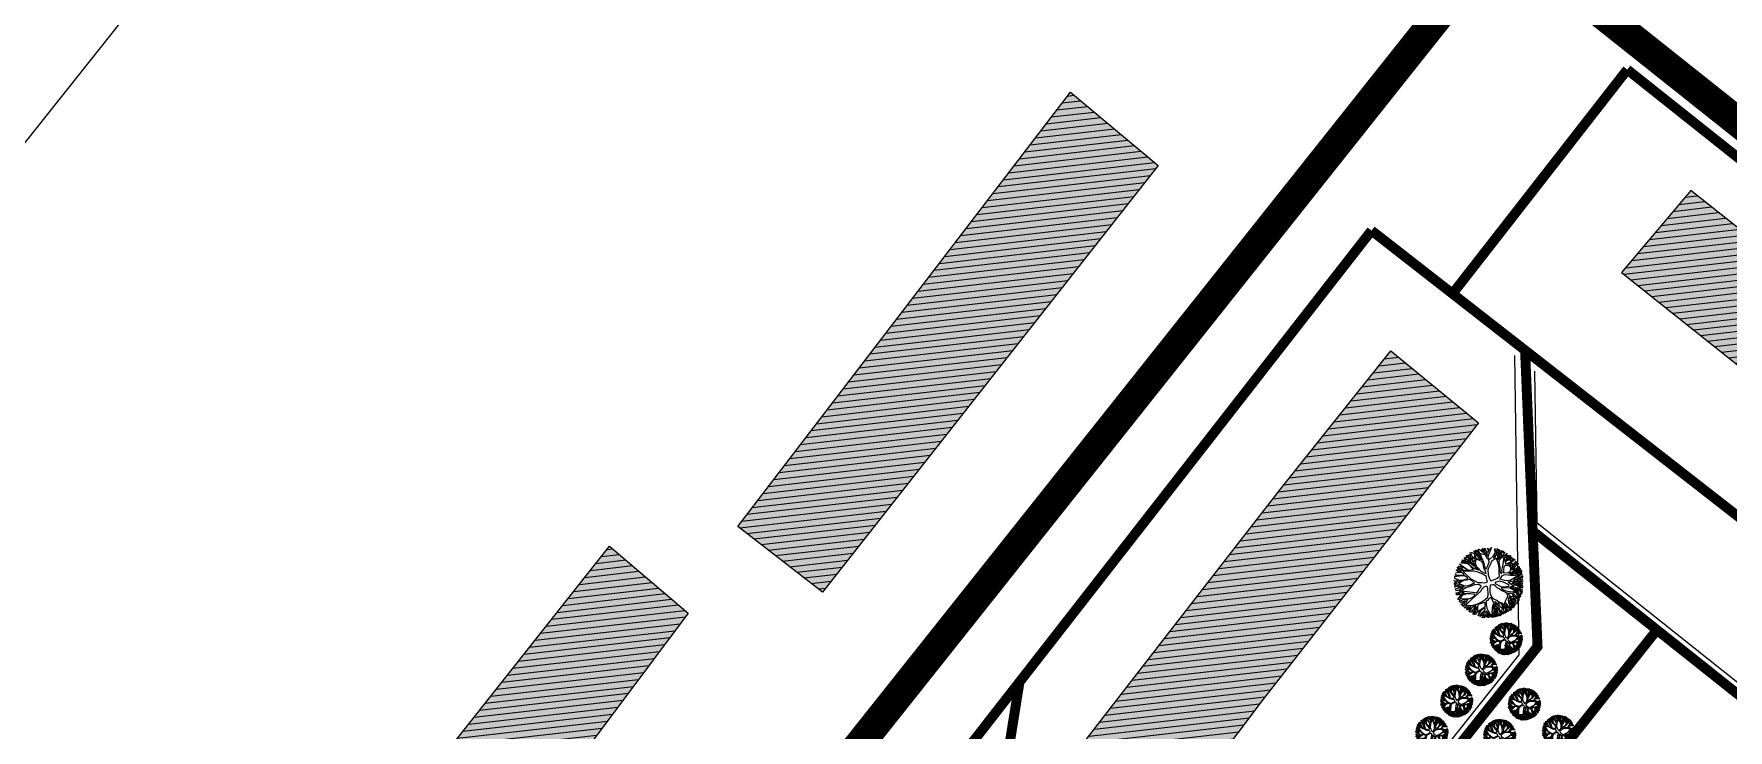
# Model space of a CAD drawing. Header units: metres. Extents: x -664657 to -643449, y -1076720 to -1062383.
# Drawn here: x -661078.5 to -660908.2, y -1066865 to -1066795 of the extents above; entities that cross this region are included whole.
import ezdxf

# ---------------------------------------------------------------- set-up
doc = ezdxf.new("R2010")
doc.units = ezdxf.units.M
doc.header["$LTSCALE"] = 0.1
doc.linetypes.add('DASHED', pattern=[19.05, 12.7, -6.35])
doc.linetypes.add('EVENDASH', pattern=[6.35, 3.175, -3.175])
doc.layers.get('0').update_dxf_attribs({"color": 8, "lineweight": 9})
for name, color, linetype in [('AA_THER_DOPRAVA', 142, 'Continuous'), ('AA_THER_katastr', 7, 'Continuous'), ('AA_THER_KOMUNIKACE', 201, 'Continuous'), ('AA_THER_srafy', 52, 'Continuous'), ('AA_THER_SRAFY KATASTR', 14, 'Continuous')]:
    doc.layers.add(name, color=color, linetype=linetype)
doc.layers.add('AA_THER_STAFAZ', color=252, linetype='Continuous', lineweight=0)
doc.layers.add('FLOATING-WINDOWS', color=2, linetype='Continuous', plot=False)

# ---------------------------------------------------------------- blocks, each defined once
blk = doc.blocks.new('A$C0C461CEA')
for p, q in [((-0.291, 0.473), (-0.326, 0.577)), ((-0.326, 0.577), (-0.279, 0.488)), ((-0.256, 0.522), (-0.284, 0.582)), ((-0.284, 0.582), (-0.25, 0.553)), ((-0.25, 0.553), (-0.251, 0.627)), ((-0.251, 0.627), (-0.205, 0.61)), ((-0.215, 0.587), (-0.164, 0.562)), ((-0.208, 0.57), (-0.215, 0.587)), ((-0.212, 0.536), (-0.208, 0.57)), ((-0.205, 0.61), (-0.205, 0.641)), ((-0.205, 0.641), (-0.143, 0.596)), ((-0.164, 0.562), (-0.163, 0.47)), ((-0.143, 0.596), (-0.108, 0.579)), ((-0.134, 0.562), (-0.138, 0.487)), ((-0.108, 0.579), (-0.136, 0.688)), ((-0.136, 0.688), (-0.031, 0.479)), ((-0.111, 0.544), (-0.134, 0.562)), ((-0.062, 0.681), (-0.084, 0.71)), ((-0.084, 0.71), (-0.025, 0.681)), ((0.086, 0.573), (-0.062, 0.681)), ((-0.025, 0.681), (-0.029, 0.73)), ((-0.029, 0.73), (-0.001, 0.656)), ((0.063, 0.606), (-0.009, 0.765)), ((-0.009, 0.765), (0.101, 0.706)), ((-0.001, 0.656), (0.063, 0.606)), ((0.049, 0.709), (0.1, 0.674)), ((0.071, 0.64), (0.049, 0.709)), ((0.115, 0.58), (0.071, 0.64)), ((0.141, 0.467), (0.086, 0.573)), ((0.101, 0.706), (0.094, 0.804)), ((0.094, 0.804), (0.195, 0.61)), ((0.1, 0.674), (0.148, 0.626)), ((0.154, 0.458), (0.115, 0.58)), ((0.214, 0.725), (0.134, 0.788)), ((0.134, 0.788), (0.212, 0.751)), ((0.148, 0.626), (0.198, 0.54)), ((0.191, 0.795), (0.205, 0.826)), ((0.231, 0.749), (0.191, 0.795)), ((0.195, 0.61), (0.214, 0.725)), ((0.205, 0.826), (0.247, 0.779)), ((0.212, 0.751), (0.231, 0.749)), ((0.212, 0.581), (0.226, 0.644)), ((0.236, 0.499), (0.212, 0.581)), ((0.226, 0.644), (0.236, 0.684)), ((0.236, 0.684), (0.278, 0.625)), ((0.247, 0.779), (0.283, 0.818)), ((0.256, 0.734), (0.28, 0.713)), ((0.257, 0.695), (0.256, 0.734)), ((0.272, 0.676), (0.257, 0.695)), ((0.278, 0.625), (0.267, 0.543)), ((0.291, 0.657), (0.272, 0.676)), ((0.283, 0.818), (0.273, 0.766)), ((0.273, 0.766), (0.303, 0.735)), ((0.28, 0.713), (0.29, 0.678)), ((0.29, 0.678), (0.291, 0.657)), ((0.298, 0.594), (0.316, 0.668)), ((0.299, 0.519), (0.298, 0.594)), ((0.359, 0.578), (0.299, 0.519)), ((0.303, 0.735), (0.335, 0.855)), ((0.316, 0.668), (0.354, 0.641)), ((0.392, 0.572), (0.318, 0.477)), ((0.335, 0.855), (0.332, 0.706)), ((0.332, 0.706), (0.398, 0.641)), ((0.354, 0.641), (0.373, 0.618)), ((0.373, 0.618), (0.359, 0.578)), ((0.448, 0.732), (0.381, 0.832)), ((0.381, 0.832), (0.473, 0.745)), ((0.469, 0.501), (0.392, 0.572)), ((0.398, 0.641), (0.448, 0.732)), ((0.419, 0.639), (0.417, 0.618)), ((0.417, 0.618), (0.449, 0.568)), ((0.438, 0.663), (0.419, 0.639)), ((0.471, 0.697), (0.438, 0.663)), ((0.449, 0.568), (0.492, 0.518)), ((0.483, 0.777), (0.463, 0.845)), ((0.463, 0.845), (0.503, 0.812)), ((0.482, 0.682), (0.471, 0.697)), ((0.473, 0.745), (0.483, 0.777)), ((0.492, 0.669), (0.482, 0.682)), ((0.49, 0.711), (0.491, 0.762)), ((0.505, 0.682), (0.49, 0.711)), ((0.491, 0.762), (0.519, 0.739)), ((0.503, 0.634), (0.492, 0.669)), ((0.503, 0.812), (0.541, 0.849)), ((0.512, 0.575), (0.503, 0.634)), ((0.518, 0.634), (0.505, 0.682)), ((0.511, 0.491), (0.512, 0.575)), ((0.519, 0.739), (0.518, 0.634)), ((0.541, 0.849), (0.523, 0.775)), ((0.523, 0.775), (0.552, 0.829)), ((0.53, 0.531), (0.539, 0.622)), ((0.539, 0.622), (0.547, 0.66)), ((0.544, 0.723), (0.568, 0.689)), ((0.547, 0.66), (0.544, 0.723)), ((0.552, 0.829), (0.55, 0.733)), ((0.55, 0.733), (0.572, 0.716)), ((0.562, 0.609), (0.551, 0.471)), ((0.568, 0.689), (0.562, 0.609)), ((0.572, 0.716), (0.592, 0.82)), ((0.581, 0.563), (0.574, 0.456)), ((0.6, 0.66), (0.581, 0.563)), ((0.592, 0.82), (0.599, 0.69)), ((0.599, 0.69), (0.656, 0.641)), ((0.629, 0.644), (0.6, 0.66)), ((0.732, 0.619), (0.623, 0.824)), ((0.623, 0.824), (0.721, 0.691)), ((0.699, 0.587), (0.629, 0.644)), ((0.656, 0.641), (0.716, 0.594)), ((0.735, 0.569), (0.699, 0.587)), ((0.716, 0.594), (0.732, 0.619)), ((0.721, 0.691), (0.725, 0.772)), ((0.725, 0.772), (0.739, 0.638)), ((0.736, 0.502), (0.735, 0.569)), ((0.739, 0.638), (0.773, 0.691)), ((0.756, 0.617), (0.75, 0.55)), ((0.75, 0.55), (0.759, 0.494)), ((0.785, 0.647), (0.756, 0.617)), ((0.759, 0.494), (0.811, 0.549)), ((0.773, 0.691), (0.762, 0.79)), ((0.762, 0.79), (0.78, 0.708)), ((0.78, 0.708), (0.782, 0.71)), ((0.782, 0.71), (0.826, 0.755)), ((0.811, 0.549), (0.785, 0.647)), ((0.826, 0.755), (0.807, 0.687)), ((0.807, 0.687), (0.84, 0.599)), ((0.84, 0.599), (0.888, 0.613)), ((1.024, 0.679), (0.847, 0.53)), ((0.888, 0.613), (0.897, 0.711)), ((0.897, 0.711), (0.915, 0.627)), ((0.915, 0.627), (1.024, 0.679)), ((1.039, 0.454), (1.103, 0.589)), ((1.103, 0.589), (1.074, 0.465)), ((1.137, 0.506), (1.166, 0.562)), ((1.166, 0.562), (1.164, 0.508)), ((-0.493, -0.002), (-0.644, 0.041)), ((-0.644, 0.041), (-0.485, 0.03)), ((-0.635, 0.101), (-0.551, 0.117)), ((-0.519, 0.086), (-0.635, 0.101)), ((-0.612, 0.165), (-0.577, 0.172)), ((-0.557, 0.142), (-0.612, 0.165)), ((-0.577, 0.172), (-0.583, 0.229)), ((-0.583, 0.229), (-0.536, 0.174)), ((-0.551, 0.117), (-0.557, 0.142)), ((-0.526, 0.187), (-0.556, 0.247)), ((-0.556, 0.247), (-0.505, 0.187)), ((-0.495, 0.221), (-0.55, 0.309)), ((-0.55, 0.309), (-0.495, 0.256)), ((-0.536, 0.174), (-0.526, 0.187)), ((-0.509, 0.126), (-0.526, 0.126)), ((-0.526, 0.126), (-0.492, 0.08)), ((-0.485, 0.03), (-0.519, 0.086)), ((-0.416, 0.057), (-0.509, 0.126)), ((-0.505, 0.187), (-0.335, 0.163)), ((-0.436, 0.238), (-0.503, 0.376)), ((-0.503, 0.376), (-0.397, 0.235)), ((-0.495, 0.256), (-0.436, 0.238)), ((-0.415, 0.205), (-0.495, 0.221)), ((-0.492, 0.08), (-0.453, 0.038)), ((-0.394, 0.371), (-0.482, 0.412)), ((-0.482, 0.412), (-0.394, 0.388)), ((-0.444, 0.15), (-0.46, 0.141)), ((-0.46, 0.141), (-0.318, -0.013)), ((-0.453, 0.038), (-0.411, 0.003)), ((-0.353, 0.149), (-0.444, 0.15)), ((-0.394, 0.388), (-0.424, 0.459)), ((-0.424, 0.459), (-0.372, 0.399)), ((-0.354, -0.026), (-0.416, 0.057)), ((-0.335, 0.163), (-0.415, 0.205)), ((-0.411, 0.003), (-0.354, -0.026)), ((-0.397, 0.235), (-0.263, 0.181)), ((-0.256, 0.32), (-0.394, 0.371)), ((-0.386, 0.487), (-0.377, 0.497)), ((-0.28, 0.452), (-0.386, 0.487)), ((-0.377, 0.497), (-0.291, 0.473)), ((-0.372, 0.399), (-0.265, 0.347)), ((-0.273, 0.155), (-0.353, 0.149)), ((-0.209, 0.421), (-0.28, 0.452)), ((-0.279, 0.488), (-0.209, 0.448)), ((-0.191, 0.121), (-0.273, 0.155)), ((-0.265, 0.347), (-0.176, 0.312)), ((-0.263, 0.181), (-0.194, 0.167)), ((-0.207, 0.472), (-0.256, 0.522)), ((-0.174, 0.275), (-0.256, 0.32)), ((-0.186, 0.48), (-0.212, 0.536)), ((-0.209, 0.448), (-0.207, 0.472)), ((-0.194, 0.381), (-0.209, 0.421)), ((-0.162, 0.346), (-0.194, 0.381)), ((-0.194, 0.167), (-0.145, 0.146)), ((-0.099, 0.096), (-0.191, 0.121)), ((-0.163, 0.47), (-0.186, 0.48)), ((-0.176, 0.312), (-0.162, 0.346)), ((-0.142, 0.224), (-0.174, 0.275)), ((-0.157, 0.436), (-0.114, 0.321)), ((-0.081, 0.391), (-0.157, 0.436)), ((-0.145, 0.146), (-0.114, 0.159)), ((-0.114, 0.159), (-0.142, 0.224)), ((-0.138, 0.487), (-0.095, 0.443)), ((-0.114, 0.321), (-0.04, 0.095)), ((-0.084, 0.536), (-0.111, 0.544)), ((-0.05, 0.048), (-0.099, 0.096)), ((-0.095, 0.443), (-0.013, 0.385)), ((-0.05, 0.471), (-0.084, 0.536)), ((0.012, 0.333), (-0.081, 0.391)), ((-0.013, 0.385), (-0.05, 0.471)), ((0, -0.086), (-0.05, 0.048)), ((-0.04, 0.095), (0.101, -0.11)), ((-0.031, 0.479), (0.019, 0.379)), ((0.154, 0.269), (0.012, 0.333)), ((0.019, 0.379), (0.096, 0.349)), ((0.096, 0.349), (0.175, 0.322)), ((0.175, 0.322), (0.141, 0.467)), ((0.193, 0.345), (0.154, 0.458)), ((0.266, 0.178), (0.154, 0.269)), ((0.24, 0.295), (0.193, 0.345)), ((0.198, 0.54), (0.234, 0.438)), ((0.234, 0.438), (0.258, 0.367)), ((0.281, 0.388), (0.236, 0.499)), ((0.308, 0.222), (0.24, 0.295)), ((0.258, 0.367), (0.296, 0.309)), ((0.364, 0.065), (0.266, 0.178)), ((0.267, 0.543), (0.281, 0.388)), ((0.296, 0.309), (0.308, 0.222)), ((0.314, 0.414), (0.309, 0.363)), ((0.309, 0.363), (0.334, 0.286)), ((0.318, 0.477), (0.314, 0.414)), ((0.334, 0.286), (0.348, 0.221)), ((0.348, 0.221), (0.354, 0.16)), ((0.354, 0.16), (0.409, 0.103)), ((0.435, -0.079), (0.364, 0.065)), ((0.409, 0.103), (0.439, 0.053)), ((0.439, 0.053), (0.476, 0.01)), ((0.532, 0.422), (0.469, 0.501)), ((0.476, 0.01), (0.498, 0.096)), ((0.485, 0.148), (0.513, 0.258)), ((0.498, 0.096), (0.485, 0.148)), ((0.492, 0.518), (0.511, 0.491)), ((0.513, 0.258), (0.54, 0.324)), ((0.588, 0.099), (0.514, -0.053)), ((0.551, 0.471), (0.53, 0.531)), ((0.54, 0.324), (0.532, 0.422)), ((0.534, 0.218), (0.533, 0.155)), ((0.533, 0.155), (0.567, 0.153)), ((0.551, 0.283), (0.534, 0.218)), ((0.571, 0.374), (0.551, 0.283)), ((0.567, 0.153), (0.619, 0.192)), ((0.574, 0.456), (0.571, 0.374)), ((0.726, 0.197), (0.588, 0.099)), ((0.619, 0.192), (0.694, 0.255)), ((0.694, 0.255), (0.731, 0.289)), ((0.834, 0.289), (0.726, 0.197)), ((0.731, 0.289), (0.76, 0.363)), ((0.738, 0.409), (0.736, 0.502)), ((0.76, 0.363), (0.738, 0.409)), ((0.772, 0.454), (0.768, 0.41)), ((0.768, 0.41), (0.8, 0.37)), ((0.847, 0.53), (0.772, 0.454)), ((0.8, 0.37), (0.955, 0.401)), ((0.992, 0.29), (0.834, 0.289)), ((0.943, 0.354), (0.922, 0.336)), ((0.922, 0.336), (0.992, 0.342)), ((0.934, -0.024), (0.985, 0.138)), ((0.983, 0.384), (0.943, 0.354)), ((0.955, 0.401), (1.039, 0.454)), ((0.99, 0.078), (0.966, -0.017)), ((1.022, 0.404), (0.983, 0.384)), ((0.985, 0.138), (0.99, 0.219)), ((0.99, 0.219), (0.992, 0.29)), ((1.029, 0.181), (0.99, 0.078)), ((0.992, 0.342), (1.008, 0.359)), ((1.008, 0.359), (1.022, 0.404)), ((1.019, 0.28), (1.014, 0.25)), ((1.014, 0.25), (1.022, 0.223)), ((1.04, 0.305), (1.019, 0.28)), ((1.022, 0.223), (1.057, 0.251)), ((1.054, 0.196), (1.029, 0.181)), ((1.065, 0.28), (1.04, 0.305)), ((1.06, 0.421), (1.046, 0.396)), ((1.046, 0.396), (1.046, 0.37)), ((1.046, 0.37), (1.102, 0.394)), ((1.161, 0.247), (1.054, 0.196)), ((1.057, 0.251), (1.11, 0.266)), ((1.085, 0.438), (1.06, 0.421)), ((1.064, -0.035), (1.15, 0.081)), ((1.084, 0.364), (1.065, 0.329)), ((1.065, 0.329), (1.216, 0.353)), ((1.11, 0.266), (1.065, 0.28)), ((1.074, 0.465), (1.137, 0.506)), ((1.151, 0.377), (1.084, 0.364)), ((1.117, 0.447), (1.085, 0.438)), ((1.115, 0.327), (1.094, 0.318)), ((1.094, 0.318), (1.123, 0.272)), ((1.102, 0.394), (1.117, 0.447)), ((1.157, 0.334), (1.115, 0.327)), ((1.123, 0.272), (1.221, 0.303)), ((1.154, 0.472), (1.142, 0.409)), ((1.142, 0.409), (1.193, 0.416)), ((1.15, 0.081), (1.193, 0.151)), ((1.216, 0.393), (1.151, 0.377)), ((1.213, 0.508), (1.154, 0.472)), ((1.223, 0.332), (1.157, 0.334)), ((1.207, 0.21), (1.161, 0.247)), ((1.164, 0.508), (1.213, 0.508)), ((1.221, 0.277), (1.173, 0.268)), ((1.173, 0.268), (1.209, 0.239)), ((1.184, 0.044), (1.176, -0.007)), ((1.242, 0.072), (1.184, 0.044)), ((1.201, 0.118), (1.192, 0.06)), ((1.192, 0.06), (1.242, 0.105)), ((1.193, 0.416), (1.206, 0.47)), ((1.193, 0.151), (1.207, 0.21)), ((1.249, 0.194), (1.201, 0.132)), ((1.201, 0.132), (1.201, 0.118)), ((1.206, 0.47), (1.232, 0.441)), ((1.209, 0.239), (1.221, 0.277)), ((1.216, 0.353), (1.216, 0.393)), ((1.221, 0.303), (1.223, 0.332)), ((1.232, 0.441), (1.276, 0.429)), ((1.265, 0.299), (1.236, 0.242)), ((1.236, 0.242), (1.263, 0.236)), ((1.276, 0.429), (1.239, 0.399)), ((1.239, 0.399), (1.239, 0.378)), ((1.239, 0.378), (1.266, 0.383)), ((1.242, 0.105), (1.277, 0.128)), ((1.297, 0.051), (1.242, 0.072)), ((1.268, 0.179), (1.249, 0.194)), ((1.263, 0.236), (1.379, 0.275)), ((1.336, 0.335), (1.265, 0.299)), ((1.266, 0.383), (1.281, 0.398)), ((1.314, 0.169), (1.268, 0.179)), ((1.308, 0.383), (1.275, 0.358)), ((1.275, 0.358), (1.336, 0.335)), ((1.294, 0.108), (1.276, 0.086)), ((1.276, 0.086), (1.305, 0.077)), ((1.277, 0.128), (1.319, 0.158)), ((1.281, 0.398), (1.308, 0.383)), ((1.411, 0.18), (1.289, 0.213)), ((1.289, 0.213), (1.317, 0.184)), ((1.327, 0.131), (1.294, 0.108)), ((1.347, 0.037), (1.297, 0.051)), ((1.379, 0.275), (1.301, 0.236)), ((1.301, 0.236), (1.411, 0.18)), ((1.305, 0.077), (1.384, 0.138)), ((1.319, 0.158), (1.314, 0.169)), ((1.317, 0.184), (1.443, 0.155)), ((1.367, 0.149), (1.327, 0.131)), ((1.443, 0.155), (1.34, 0.081)), ((1.34, 0.081), (1.406, 0.061)), ((1.386, 0.006), (1.347, 0.037)), ((1.384, 0.138), (1.367, 0.149)), ((1.367, -0.026), (1.386, 0.006)), ((1.421, 0.016), (1.398, -0.011)), ((1.406, 0.061), (1.454, 0.109)), ((1.495, 0.013), (1.421, 0.016)), ((1.454, 0.109), (1.431, 0.05)), ((1.431, 0.05), (1.495, 0.013)), ((-0.722, -0.374), (-0.67, -0.354)), ((-0.605, -0.381), (-0.722, -0.374)), ((-0.721, -0.288), (-0.583, -0.227)), ((-0.67, -0.354), (-0.721, -0.288)), ((-0.671, -0.512), (-0.715, -0.477)), ((-0.715, -0.477), (-0.643, -0.483)), ((-0.705, -0.422), (-0.705, -0.403)), ((-0.705, -0.403), (-0.475, -0.468)), ((-0.602, -0.457), (-0.705, -0.422)), ((-0.701, -0.157), (-0.672, -0.144)), ((-0.634, -0.167), (-0.701, -0.157)), ((-0.672, -0.144), (-0.697, -0.115)), ((-0.697, -0.115), (-0.649, -0.134)), ((-0.697, -0.539), (-0.671, -0.512)), ((-0.651, -0.541), (-0.697, -0.539)), ((-0.599, -0.118), (-0.687, -0.081)), ((-0.687, -0.081), (-0.582, -0.108)), ((-0.508, -0.101), (-0.659, -0.004)), ((-0.659, -0.004), (-0.5, -0.057)), ((-0.49, -0.229), (-0.658, -0.302)), ((-0.658, -0.302), (-0.588, -0.343)), ((-0.643, -0.564), (-0.651, -0.541)), ((-0.649, -0.134), (-0.599, -0.118)), ((-0.643, -0.483), (-0.602, -0.457)), ((-0.583, -0.227), (-0.634, -0.167)), ((-0.561, -0.129), (-0.611, -0.142)), ((-0.611, -0.142), (-0.575, -0.175)), ((-0.562, -0.478), (-0.608, -0.497)), ((-0.608, -0.497), (-0.603, -0.545)), ((-0.429, -0.459), (-0.605, -0.381)), ((-0.603, -0.545), (-0.555, -0.54)), ((-0.588, -0.343), (-0.459, -0.411)), ((-0.582, -0.108), (-0.544, -0.105)), ((-0.575, -0.175), (-0.552, -0.204)), ((-0.439, -0.537), (-0.569, -0.566)), ((-0.528, -0.49), (-0.562, -0.478)), ((-0.519, -0.137), (-0.561, -0.129)), ((-0.555, -0.54), (-0.523, -0.534)), ((-0.552, -0.204), (-0.506, -0.197)), ((-0.544, -0.105), (-0.508, -0.101)), ((-0.5, -0.512), (-0.528, -0.49)), ((-0.523, -0.534), (-0.5, -0.512)), ((-0.491, -0.179), (-0.519, -0.137)), ((-0.506, -0.197), (-0.448, -0.22)), ((-0.5, -0.057), (-0.412, -0.054)), ((-0.412, -0.054), (-0.493, -0.002)), ((-0.33, -0.078), (-0.491, -0.12)), ((-0.491, -0.12), (-0.481, -0.145)), ((-0.444, -0.203), (-0.491, -0.179)), ((-0.465, -0.267), (-0.49, -0.229)), ((-0.481, -0.145), (-0.435, -0.149)), ((-0.475, -0.468), (-0.429, -0.459)), ((-0.431, -0.251), (-0.465, -0.267)), ((-0.459, -0.411), (-0.383, -0.446)), ((-0.448, -0.22), (-0.444, -0.203)), ((-0.274, -0.489), (-0.439, -0.537)), ((-0.435, -0.149), (-0.35, -0.207)), ((-0.402, -0.266), (-0.431, -0.251)), ((-0.281, -0.328), (-0.402, -0.266)), ((-0.383, -0.446), (-0.284, -0.456)), ((-0.35, -0.207), (-0.2, -0.314)), ((-0.208, -0.104), (-0.33, -0.078)), ((-0.318, -0.013), (-0.221, -0.06)), ((-0.284, -0.456), (-0.182, -0.436)), ((-0.167, -0.411), (-0.281, -0.328)), ((-0.099, -0.448), (-0.274, -0.489)), ((-0.221, -0.06), (-0.118, -0.072)), ((-0.023, -0.134), (-0.208, -0.104)), ((-0.2, -0.314), (-0.141, -0.358)), ((-0.182, -0.436), (-0.167, -0.411)), ((-0.141, -0.358), (-0.098, -0.387)), ((-0.118, -0.072), (-0.051, -0.067)), ((0.06, -0.41), (-0.099, -0.448)), ((-0.098, -0.387), (-0.025, -0.371)), ((-0.051, -0.067), (0, -0.086)), ((-0.025, -0.371), (0.046, -0.318)), ((0.101, -0.19), (-0.023, -0.134)), ((0.046, -0.318), (0.128, -0.29)), ((0.101, -0.37), (0.06, -0.41)), ((0.101, -0.11), (0.215, -0.18)), ((0.147, -0.271), (0.101, -0.19)), ((0.202, -0.337), (0.101, -0.37)), ((0.128, -0.29), (0.147, -0.271)), ((0.284, -0.347), (0.202, -0.337)), ((0.215, -0.18), (0.302, -0.23)), ((0.252, -0.551), (0.271, -0.484)), ((0.271, -0.484), (0.295, -0.448)), ((0.301, -0.364), (0.284, -0.347)), ((0.295, -0.448), (0.313, -0.389)), ((0.313, -0.389), (0.301, -0.364)), ((0.302, -0.23), (0.386, -0.241)), ((0.348, -0.481), (0.309, -0.559)), ((0.414, -0.386), (0.348, -0.481)), ((0.386, -0.241), (0.412, -0.157)), ((0.412, -0.132), (0.435, -0.079)), ((0.412, -0.157), (0.412, -0.132)), ((0.482, -0.404), (0.414, -0.386)), ((0.518, -0.429), (0.482, -0.404)), ((0.514, -0.053), (0.492, -0.182)), ((0.492, -0.182), (0.493, -0.246)), ((0.493, -0.246), (0.533, -0.274)), ((0.544, -0.477), (0.518, -0.429)), ((0.533, -0.274), (0.71, -0.29)), ((0.574, -0.561), (0.544, -0.477)), ((0.601, -0.382), (0.587, -0.408)), ((0.587, -0.408), (0.628, -0.487)), ((0.66, -0.39), (0.601, -0.382)), ((0.628, -0.487), (0.7, -0.576)), ((0.74, -0.406), (0.66, -0.39)), ((0.71, -0.29), (0.814, -0.262)), ((0.768, -0.431), (0.74, -0.406)), ((0.831, -0.489), (0.768, -0.431)), ((0.773, -0.347), (0.846, -0.329)), ((0.833, -0.407), (0.773, -0.347)), ((0.814, -0.262), (0.864, -0.159)), ((0.885, -0.552), (0.831, -0.489)), ((0.896, -0.469), (0.833, -0.407)), ((0.846, -0.329), (0.914, -0.295)), ((0.864, -0.159), (0.934, -0.024)), ((0.987, -0.527), (0.896, -0.469)), ((0.908, -0.119), (0.897, -0.15)), ((0.897, -0.15), (0.901, -0.228)), ((0.901, -0.228), (0.946, -0.198)), ((0.966, -0.017), (0.908, -0.119)), ((0.914, -0.295), (0.987, -0.292)), ((0.946, -0.198), (0.973, -0.127)), ((0.973, -0.127), (1.064, -0.035)), ((1.009, -0.187), (0.98, -0.225)), ((0.98, -0.225), (1.12, -0.297)), ((0.987, -0.292), (1.076, -0.35)), ((1.063, -0.541), (0.987, -0.527)), ((1.026, -0.151), (1.009, -0.187)), ((1.084, -0.067), (1.026, -0.151)), ((1.084, -0.55), (1.063, -0.541)), ((1.076, -0.35), (1.146, -0.402)), ((1.138, -0.047), (1.084, -0.067)), ((1.24, -0.542), (1.084, -0.55)), ((1.12, -0.297), (1.208, -0.294)), ((1.322, -0.346), (1.122, -0.328)), ((1.122, -0.328), (1.314, -0.377)), ((1.225, -0.095), (1.138, -0.047)), ((1.146, -0.366), (1.331, -0.398)), ((1.205, -0.406), (1.146, -0.366)), ((1.146, -0.402), (1.247, -0.462)), ((1.176, -0.007), (1.277, -0.02)), ((1.293, -0.438), (1.205, -0.406)), ((1.208, -0.294), (1.276, -0.187)), ((1.271, -0.153), (1.225, -0.095)), ((1.231, -0.04), (1.321, -0.091)), ((1.289, -0.041), (1.231, -0.04)), ((1.328, -0.531), (1.24, -0.542)), ((1.247, -0.462), (1.328, -0.531)), ((1.287, -0.212), (1.256, -0.26)), ((1.256, -0.26), (1.262, -0.288)), ((1.262, -0.288), (1.356, -0.236)), ((1.276, -0.187), (1.271, -0.153)), ((1.32, -0.545), (1.271, -0.556)), ((1.277, -0.02), (1.367, -0.026)), ((1.324, -0.116), (1.277, -0.096)), ((1.277, -0.096), (1.303, -0.157)), ((1.318, -0.192), (1.287, -0.212)), ((1.346, -0.047), (1.289, -0.041)), ((1.35, -0.423), (1.293, -0.438)), ((1.394, -0.229), (1.298, -0.308)), ((1.298, -0.308), (1.389, -0.301)), ((1.303, -0.157), (1.324, -0.116)), ((1.308, -0.455), (1.382, -0.454)), ((1.323, -0.478), (1.308, -0.455)), ((1.314, -0.377), (1.526, -0.421)), ((1.356, -0.236), (1.318, -0.192)), ((1.362, -0.62), (1.32, -0.545)), ((1.321, -0.091), (1.346, -0.047)), ((1.436, -0.382), (1.322, -0.346)), ((1.367, -0.498), (1.323, -0.478)), ((1.331, -0.398), (1.35, -0.423)), ((1.347, -0.14), (1.333, -0.161)), ((1.333, -0.161), (1.36, -0.194)), ((1.439, -0.334), (1.334, -0.329)), ((1.334, -0.329), (1.521, -0.375)), ((1.374, -0.053), (1.346, -0.093)), ((1.346, -0.093), (1.374, -0.091)), ((1.368, -0.148), (1.347, -0.14)), ((1.374, -0.091), (1.353, -0.129)), ((1.353, -0.129), (1.41, -0.147)), ((1.36, -0.194), (1.389, -0.194)), ((1.492, -0.575), (1.361, -0.539)), ((1.361, -0.539), (1.376, -0.585)), ((1.403, -0.475), (1.367, -0.498)), ((1.4, -0.166), (1.368, -0.148)), ((1.514, -0.029), (1.374, -0.053)), ((1.526, -0.421), (1.375, -0.412)), ((1.375, -0.412), (1.53, -0.449)), ((1.382, -0.454), (1.403, -0.475)), ((1.389, -0.194), (1.421, -0.179)), ((1.389, -0.301), (1.527, -0.295)), ((1.476, -0.191), (1.394, -0.229)), ((1.434, -0.521), (1.395, -0.521)), ((1.395, -0.521), (1.492, -0.575)), ((1.398, -0.011), (1.514, -0.029)), ((1.421, -0.179), (1.4, -0.166)), ((1.41, -0.147), (1.519, -0.094)), ((1.53, -0.449), (1.415, -0.452)), ((1.415, -0.452), (1.445, -0.477)), ((1.519, -0.094), (1.431, -0.145)), ((1.431, -0.145), (1.486, -0.17)), ((1.485, -0.543), (1.434, -0.521)), ((1.521, -0.375), (1.436, -0.382)), ((1.513, -0.369), (1.439, -0.334)), ((1.445, -0.477), (1.505, -0.474)), ((1.541, -0.201), (1.476, -0.191)), ((1.505, -0.474), (1.477, -0.522)), ((1.477, -0.522), (1.485, -0.543)), ((1.486, -0.17), (1.527, -0.148)), ((1.527, -0.295), (1.496, -0.321)), ((1.496, -0.321), (1.528, -0.358)), ((1.527, -0.148), (1.511, -0.184)), ((1.511, -0.184), (1.541, -0.201)), ((1.528, -0.358), (1.513, -0.369)), ((-0.537, -0.67), (-0.676, -0.63)), ((-0.676, -0.63), (-0.569, -0.633)), ((-0.67, -0.585), (-0.643, -0.564)), ((-0.628, -0.583), (-0.67, -0.585)), ((-0.639, -0.698), (-0.537, -0.67)), ((-0.507, -0.691), (-0.639, -0.698)), ((-0.569, -0.633), (-0.628, -0.583)), ((-0.54, -0.767), (-0.622, -0.732)), ((-0.622, -0.732), (-0.532, -0.735)), ((-0.483, -0.76), (-0.59, -0.822)), ((-0.59, -0.822), (-0.54, -0.767)), ((-0.569, -0.566), (-0.571, -0.578)), ((-0.571, -0.578), (-0.503, -0.638)), ((-0.568, -0.862), (-0.416, -0.81)), ((-0.457, -0.859), (-0.568, -0.862)), ((-0.532, -0.735), (-0.456, -0.699)), ((-0.519, -0.958), (-0.457, -0.859)), ((-0.458, -0.964), (-0.519, -0.958)), ((-0.456, -0.699), (-0.507, -0.691)), ((-0.503, -0.638), (-0.373, -0.687)), ((-0.374, -0.724), (-0.483, -0.76)), ((-0.463, -0.909), (-0.469, -0.936)), ((-0.469, -0.936), (-0.415, -0.93)), ((-0.446, -0.892), (-0.463, -0.909)), ((-0.456, -0.999), (-0.458, -0.964)), ((-0.402, -0.959), (-0.456, -0.999)), ((-0.388, -0.824), (-0.446, -0.892)), ((-0.416, -0.81), (-0.302, -0.746)), ((-0.415, -0.93), (-0.381, -0.913)), ((-0.275, -0.955), (-0.402, -0.959)), ((-0.396, -1.075), (-0.275, -0.955)), ((-0.237, -0.968), (-0.396, -1.075)), ((-0.329, -0.8), (-0.388, -0.824)), ((-0.381, -0.913), (-0.335, -0.847)), ((-0.302, -0.746), (-0.374, -0.724)), ((-0.373, -0.687), (-0.256, -0.714)), ((-0.36, -1.114), (-0.235, -1.047)), ((-0.322, -0.887), (-0.355, -0.942)), ((-0.355, -0.942), (-0.206, -0.924)), ((-0.255, -1.094), (-0.351, -1.121)), ((-0.335, -0.847), (-0.287, -0.798)), ((-0.287, -0.798), (-0.329, -0.8)), ((-0.283, -0.813), (-0.322, -0.887)), ((-0.221, -0.753), (-0.283, -0.813)), ((-0.267, -1.159), (-0.255, -1.094)), ((-0.256, -0.714), (-0.076, -0.727)), ((-0.222, -1.071), (-0.242, -1.119)), ((-0.105, -0.95), (-0.237, -0.968)), ((-0.235, -1.047), (-0.102, -1.004)), ((-0.142, -1.045), (-0.222, -1.071)), ((-0.092, -0.771), (-0.221, -0.753)), ((-0.206, -0.924), (-0.095, -0.918)), ((-0.16, -1.106), (-0.125, -1.059)), ((-0.125, -1.059), (-0.142, -1.045)), ((-0.098, -1.074), (-0.109, -1.185)), ((-0.078, -0.962), (-0.105, -0.95)), ((-0.102, -1.004), (-0.078, -0.962)), ((-0.075, -1.069), (-0.098, -1.074)), ((-0.095, -0.918), (-0.04, -0.918)), ((-0.004, -0.791), (-0.092, -0.771)), ((-0.076, -0.727), (0.048, -0.713)), ((-0.066, -1.3), (-0.075, -1.069)), ((-0.04, -0.918), (-0.024, -0.869)), ((-0.027, -0.987), (-0.034, -1.08)), ((-0.034, -1.08), (-0.027, -1.189)), ((0.014, -0.86), (-0.027, -0.987)), ((-0.024, -0.869), (-0.002, -0.812)), ((-0.002, -0.812), (-0.004, -0.791)), ((0.055, -0.78), (0.014, -0.86)), ((0.048, -0.713), (0.165, -0.682)), ((0.103, -0.771), (0.055, -0.78)), ((0.102, -1.129), (0.142, -1.04)), ((0.185, -0.745), (0.103, -0.771)), ((0.184, -1.043), (0.122, -1.171)), ((0.142, -1.04), (0.206, -0.982)), ((0.165, -0.682), (0.215, -0.623)), ((0.246, -0.974), (0.184, -1.043)), ((0.227, -0.745), (0.185, -0.745)), ((0.197, -1.113), (0.23, -1.077)), ((0.206, -0.982), (0.243, -0.953)), ((0.215, -0.623), (0.252, -0.551)), ((0.25, -0.786), (0.227, -0.745)), ((0.23, -1.077), (0.246, -0.974)), ((0.243, -0.953), (0.249, -0.862)), ((0.249, -0.862), (0.25, -0.786)), ((0.264, -1.085), (0.258, -1.15)), ((0.277, -0.999), (0.264, -1.085)), ((0.276, -0.629), (0.273, -0.73)), ((0.273, -0.73), (0.303, -0.824)), ((0.309, -0.559), (0.276, -0.629)), ((0.292, -0.925), (0.277, -0.999)), ((0.309, -0.927), (0.292, -0.925)), ((0.303, -0.824), (0.376, -0.924)), ((0.33, -0.981), (0.309, -0.927)), ((0.321, -1.112), (0.333, -1.053)), ((0.333, -1.053), (0.33, -0.981)), ((0.374, -0.999), (0.362, -1.036)), ((0.362, -1.036), (0.365, -1.114)), ((0.41, -1.033), (0.374, -0.999)), ((0.376, -0.924), (0.427, -1.003)), ((0.444, -1.071), (0.41, -1.033)), ((0.427, -1.003), (0.48, -1.062)), ((0.457, -1.127), (0.444, -1.071)), ((0.48, -1.062), (0.512, -1.16)), ((0.558, -1.109), (0.631, -1.046)), ((0.627, -0.632), (0.574, -0.561)), ((0.648, -0.697), (0.627, -0.632)), ((0.631, -1.046), (0.693, -0.999)), ((0.706, -0.765), (0.648, -0.697)), ((0.68, -0.635), (0.71, -0.698)), ((0.723, -0.641), (0.68, -0.635)), ((0.746, -1.013), (0.692, -1.098)), ((0.693, -0.999), (0.75, -0.958)), ((0.7, -0.576), (0.793, -0.643)), ((0.766, -0.864), (0.706, -0.765)), ((0.71, -0.698), (0.771, -0.775)), ((0.755, -0.654), (0.723, -0.641)), ((0.726, -1.085), (0.746, -1.013)), ((0.726, -1.131), (0.726, -1.085)), ((0.75, -0.958), (0.766, -0.918)), ((0.793, -0.687), (0.755, -0.654)), ((0.766, -0.918), (0.766, -0.864)), ((0.771, -0.775), (0.873, -0.86)), ((0.789, -0.874), (0.884, -0.921)), ((0.804, -0.903), (0.789, -0.874)), ((0.79, -1.059), (0.793, -1.031)), ((0.802, -1.122), (0.79, -1.059)), ((0.793, -0.643), (0.86, -0.669)), ((0.861, -0.713), (0.793, -0.687)), ((0.793, -1.031), (0.796, -0.994)), ((0.796, -0.994), (0.85, -1.098)), ((0.804, -0.956), (0.804, -0.903)), ((0.813, -0.977), (0.804, -0.956)), ((0.841, -1.024), (0.813, -0.977)), ((0.885, -1.058), (0.841, -1.024)), ((0.86, -0.669), (0.919, -0.683)), ((0.923, -0.765), (0.861, -0.713)), ((0.873, -0.86), (0.932, -0.9)), ((0.884, -0.921), (0.914, -0.946)), ((0.927, -0.618), (0.885, -0.552)), ((0.914, -0.998), (0.885, -1.058)), ((0.903, -1.11), (0.906, -1.064)), ((0.906, -1.064), (0.934, -1.03)), ((0.914, -0.946), (0.914, -0.998)), ((0.919, -0.683), (0.953, -0.683)), ((0.975, -0.826), (0.923, -0.765)), ((0.953, -0.683), (0.927, -0.618)), ((0.932, -0.9), (0.98, -0.916)), ((0.934, -1.03), (0.94, -1.076)), ((0.939, -0.942), (0.95, -1.023)), ((0.95, -0.942), (0.939, -0.942)), ((0.94, -1.076), (0.939, -1.127)), ((0.943, -0.738), (0.987, -0.729)), ((0.979, -0.769), (0.943, -0.738)), ((1.04, -0.98), (0.95, -0.942)), ((0.95, -1.023), (1.001, -1.095)), ((0.973, -0.572), (1.072, -0.589)), ((0.997, -0.622), (0.973, -0.572)), ((1.031, -0.928), (0.975, -0.826)), ((1.005, -0.804), (0.979, -0.769)), ((0.98, -0.916), (1.029, -0.945)), ((0.987, -0.729), (1.026, -0.796)), ((1.018, -0.681), (0.997, -0.622)), ((1.045, -0.869), (1.005, -0.804)), ((1.087, -0.68), (1.018, -0.681)), ((1.026, -0.796), (1.051, -0.84)), ((1.029, -0.945), (1.031, -0.928)), ((1.032, -1.052), (1.04, -0.98)), ((1.059, -1.178), (1.032, -1.052)), ((1.033, -0.716), (1.053, -0.774)), ((1.078, -0.743), (1.033, -0.716)), ((1.075, -0.925), (1.045, -0.869)), ((1.05, -0.921), (1.086, -0.98)), ((1.051, -0.97), (1.05, -0.921)), ((1.051, -0.84), (1.075, -0.882)), ((1.086, -0.98), (1.051, -0.97)), ((1.053, -0.774), (1.127, -0.856)), ((1.059, -1.012), (1.058, -1.092)), ((1.058, -1.092), (1.075, -1.163)), ((1.08, -1.009), (1.059, -1.012)), ((1.072, -0.589), (1.119, -0.642)), ((1.075, -0.882), (1.075, -0.925)), ((1.111, -0.744), (1.078, -0.743)), ((1.097, -1.037), (1.08, -1.009)), ((1.259, -1.006), (1.085, -0.865)), ((1.085, -0.865), (1.242, -1.046)), ((1.085, -1.069), (1.097, -1.037)), ((1.092, -1.167), (1.085, -1.069)), ((1.171, -0.679), (1.087, -0.68)), ((1.098, -0.94), (1.107, -0.921)), ((1.105, -0.963), (1.098, -0.94)), ((1.099, -0.713), (1.174, -0.717)), ((1.139, -0.759), (1.099, -0.713)), ((1.115, -1.083), (1.103, -1.165)), ((1.156, -0.996), (1.105, -0.963)), ((1.107, -0.921), (1.156, -0.965)), ((1.151, -0.786), (1.111, -0.744)), ((1.155, -1.127), (1.115, -1.083)), ((1.119, -0.642), (1.171, -0.679)), ((1.127, -0.856), (1.163, -0.878)), ((1.135, -0.61), (1.181, -0.601)), ((1.169, -0.658), (1.135, -0.61)), ((1.193, -0.78), (1.139, -0.759)), ((1.192, -1.097), (1.14, -1.053)), ((1.14, -1.053), (1.155, -1.127)), ((1.217, -0.83), (1.151, -0.786)), ((1.156, -0.965), (1.156, -0.996)), ((1.163, -0.878), (1.239, -0.897)), ((1.218, -0.683), (1.169, -0.658)), ((1.271, -0.556), (1.173, -0.572)), ((1.173, -0.572), (1.345, -0.623)), ((1.174, -0.717), (1.193, -0.78)), ((1.181, -0.601), (1.228, -0.603)), ((1.242, -1.046), (1.185, -0.992)), ((1.185, -0.992), (1.213, -1.063)), ((1.249, -0.922), (1.189, -0.924)), ((1.189, -0.924), (1.265, -0.987)), ((1.213, -1.063), (1.192, -1.097)), ((1.239, -0.897), (1.217, -0.83)), ((1.262, -0.674), (1.218, -0.683)), ((1.22, -0.716), (1.225, -0.775)), ((1.246, -0.741), (1.22, -0.716)), ((1.225, -0.775), (1.289, -0.835)), ((1.228, -0.603), (1.262, -0.674)), ((1.293, -0.863), (1.24, -0.831)), ((1.24, -0.831), (1.264, -0.903)), ((1.269, -0.792), (1.246, -0.741)), ((1.281, -0.953), (1.249, -0.922)), ((1.265, -0.987), (1.259, -1.006)), ((1.264, -0.903), (1.302, -0.93)), ((1.339, -0.652), (1.266, -0.621)), ((1.266, -0.621), (1.279, -0.67)), ((1.292, -0.73), (1.269, -0.733)), ((1.269, -0.733), (1.293, -0.833)), ((1.289, -0.835), (1.269, -0.792)), ((1.279, -0.67), (1.304, -0.696)), ((1.302, -0.93), (1.281, -0.953)), ((1.314, -0.791), (1.292, -0.73)), ((1.293, -0.833), (1.345, -0.856)), ((1.327, -0.913), (1.293, -0.863)), ((1.304, -0.696), (1.367, -0.69)), ((1.366, -0.826), (1.314, -0.791)), ((1.345, -0.856), (1.318, -0.856)), ((1.318, -0.856), (1.327, -0.913)), ((1.351, -0.74), (1.321, -0.736)), ((1.321, -0.736), (1.366, -0.826)), ((1.367, -0.69), (1.339, -0.652)), ((1.345, -0.623), (1.362, -0.62)), ((1.406, -0.775), (1.351, -0.74)), ((1.404, -0.631), (1.364, -0.641)), ((1.364, -0.641), (1.432, -0.706)), ((1.376, -0.585), (1.48, -0.613)), ((1.432, -0.706), (1.386, -0.715)), ((1.386, -0.715), (1.406, -0.775)), ((1.457, -0.664), (1.404, -0.631)), ((1.461, -0.634), (1.444, -0.636)), ((1.444, -0.636), (1.457, -0.664)), ((1.48, -0.613), (1.461, -0.634)), ((-0.351, -1.121), (-0.36, -1.114)), ((-0.305, -1.172), (-0.267, -1.159)), ((-0.305, -1.187), (-0.305, -1.172)), ((-0.273, -1.193), (-0.305, -1.187)), ((-0.254, -1.22), (-0.273, -1.193)), ((-0.227, -1.182), (-0.254, -1.22)), ((-0.242, -1.119), (-0.248, -1.151)), ((-0.248, -1.151), (-0.172, -1.146)), ((-0.189, -1.184), (-0.227, -1.182)), ((-0.141, -1.15), (-0.193, -1.224)), ((-0.193, -1.224), (-0.189, -1.184)), ((-0.172, -1.146), (-0.16, -1.106)), ((-0.146, -1.278), (-0.141, -1.15)), ((-0.125, -1.278), (-0.146, -1.278)), ((-0.109, -1.185), (-0.125, -1.278)), ((-0.041, -1.296), (-0.066, -1.3)), ((-0.029, -1.216), (-0.041, -1.296)), ((-0.006, -1.273), (-0.029, -1.216)), ((-0.027, -1.189), (0.003, -1.241)), ((-0.005, -1.34), (-0.006, -1.273)), ((0.016, -1.281), (-0.005, -1.34)), ((0.003, -1.241), (0.022, -1.26)), ((0.029, -1.341), (0.016, -1.281)), ((0.022, -1.26), (0.051, -1.215)), ((0.052, -1.345), (0.029, -1.341)), ((0.051, -1.215), (0.056, -1.171)), ((0.053, -1.265), (0.052, -1.345)), ((0.097, -1.194), (0.053, -1.265)), ((0.056, -1.171), (0.102, -1.129)), ((0.072, -1.268), (0.097, -1.194)), ((0.075, -1.366), (0.072, -1.268)), ((0.094, -1.366), (0.075, -1.366)), ((0.102, -1.252), (0.094, -1.366)), ((0.122, -1.171), (0.102, -1.252)), ((0.128, -1.374), (0.143, -1.221)), ((0.149, -1.374), (0.128, -1.374)), ((0.143, -1.221), (0.197, -1.113)), ((0.183, -1.225), (0.149, -1.374)), ((0.207, -1.153), (0.183, -1.225)), ((0.2, -1.386), (0.217, -1.3)), ((0.206, -1.388), (0.2, -1.386)), ((0.229, -1.342), (0.206, -1.388)), ((0.232, -1.127), (0.207, -1.153)), ((0.217, -1.3), (0.228, -1.245)), ((0.219, -1.203), (0.227, -1.18)), ((0.228, -1.245), (0.219, -1.203)), ((0.227, -1.18), (0.232, -1.127)), ((0.233, -1.402), (0.229, -1.342)), ((0.263, -1.398), (0.233, -1.402)), ((0.258, -1.15), (0.261, -1.188)), ((0.261, -1.188), (0.267, -1.213)), ((0.264, -1.316), (0.263, -1.398)), ((0.284, -1.234), (0.264, -1.316)), ((0.267, -1.213), (0.294, -1.15)), ((0.279, -1.392), (0.297, -1.24)), ((0.294, -1.391), (0.279, -1.392)), ((0.325, -1.162), (0.284, -1.234)), ((0.294, -1.15), (0.321, -1.112)), ((0.347, -1.25), (0.294, -1.391)), ((0.297, -1.24), (0.34, -1.156)), ((0.34, -1.156), (0.325, -1.162)), ((0.338, -1.397), (0.36, -1.309)), ((0.355, -1.395), (0.338, -1.397)), ((0.36, -1.309), (0.347, -1.25)), ((0.377, -1.342), (0.355, -1.395)), ((0.365, -1.114), (0.382, -1.166)), ((0.403, -1.357), (0.377, -1.342)), ((0.382, -1.166), (0.395, -1.216)), ((0.395, -1.216), (0.4, -1.254)), ((0.4, -1.254), (0.409, -1.275)), ((0.406, -1.411), (0.403, -1.357)), ((0.432, -1.344), (0.406, -1.411)), ((0.409, -1.275), (0.423, -1.315)), ((0.418, -1.245), (0.443, -1.184)), ((0.423, -1.315), (0.418, -1.245)), ((0.42, -1.407), (0.432, -1.344)), ((0.46, -1.398), (0.42, -1.407)), ((0.443, -1.184), (0.457, -1.127)), ((0.48, -1.148), (0.458, -1.192)), ((0.458, -1.192), (0.465, -1.255)), ((0.486, -1.253), (0.46, -1.398)), ((0.465, -1.255), (0.5, -1.209)), ((0.477, -1.394), (0.493, -1.337)), ((0.494, -1.396), (0.477, -1.394)), ((0.5, -1.209), (0.48, -1.148)), ((0.482, -1.299), (0.513, -1.24)), ((0.493, -1.337), (0.482, -1.299)), ((0.513, -1.215), (0.486, -1.253)), ((0.539, -1.269), (0.494, -1.396)), ((0.512, -1.16), (0.558, -1.109)), ((0.513, -1.24), (0.513, -1.215)), ((0.527, -1.399), (0.541, -1.319)), ((0.544, -1.397), (0.527, -1.399)), ((0.564, -1.133), (0.538, -1.164)), ((0.538, -1.164), (0.551, -1.2)), ((0.541, -1.319), (0.539, -1.269)), ((0.583, -1.338), (0.544, -1.397)), ((0.551, -1.2), (0.555, -1.234)), ((0.555, -1.234), (0.577, -1.28)), ((0.596, -1.13), (0.564, -1.133)), ((0.577, -1.28), (0.61, -1.247)), ((0.607, -1.407), (0.583, -1.338)), ((0.603, -1.193), (0.596, -1.13)), ((0.598, -1.319), (0.639, -1.264)), ((0.628, -1.352), (0.598, -1.319)), ((0.61, -1.247), (0.603, -1.193)), ((0.637, -1.397), (0.607, -1.407)), ((0.639, -1.264), (0.628, -1.352)), ((0.65, -1.333), (0.637, -1.397)), ((0.687, -1.373), (0.65, -1.333)), ((0.692, -1.098), (0.664, -1.19)), ((0.664, -1.19), (0.665, -1.262)), ((0.665, -1.262), (0.678, -1.314)), ((0.678, -1.314), (0.695, -1.358)), ((0.695, -1.358), (0.687, -1.373)), ((0.695, -1.217), (0.726, -1.131)), ((0.724, -1.278), (0.695, -1.217)), ((0.72, -1.371), (0.724, -1.278)), ((0.737, -1.372), (0.72, -1.371)), ((0.751, -1.301), (0.737, -1.372)), ((0.745, -1.173), (0.74, -1.228)), ((0.74, -1.228), (0.746, -1.259)), ((0.766, -1.11), (0.745, -1.173)), ((0.746, -1.259), (0.797, -1.349)), ((0.797, -1.349), (0.751, -1.301)), ((0.77, -1.152), (0.766, -1.11)), ((0.794, -1.206), (0.77, -1.152)), ((0.797, -1.267), (0.794, -1.206)), ((0.81, -1.334), (0.797, -1.267)), ((0.821, -1.155), (0.802, -1.122)), ((0.825, -1.323), (0.81, -1.334)), ((0.873, -1.249), (0.817, -1.181)), ((0.817, -1.181), (0.817, -1.235)), ((0.817, -1.235), (0.825, -1.323)), ((0.854, -1.157), (0.821, -1.155)), ((0.85, -1.098), (0.854, -1.157)), ((0.894, -1.316), (0.873, -1.249)), ((0.88, -1.134), (0.881, -1.188)), ((0.924, -1.173), (0.88, -1.134)), ((0.881, -1.188), (0.919, -1.222)), ((0.913, -1.32), (0.894, -1.316)), ((0.924, -1.139), (0.903, -1.11)), ((0.929, -1.257), (0.913, -1.32)), ((0.919, -1.222), (0.924, -1.173)), ((0.939, -1.127), (0.924, -1.139)), ((0.967, -1.269), (0.929, -1.257)), ((0.949, -1.154), (0.955, -1.101)), ((0.985, -1.168), (0.949, -1.154)), ((0.955, -1.101), (0.983, -1.126)), ((1.007, -1.252), (0.962, -1.21)), ((0.962, -1.21), (0.967, -1.269)), ((0.983, -1.126), (0.985, -1.168)), ((1.001, -1.095), (1.036, -1.157)), ((1.044, -1.201), (1.006, -1.17)), ((1.006, -1.17), (1.011, -1.208)), ((1.015, -1.233), (1.007, -1.252)), ((1.011, -1.208), (1.015, -1.233)), ((1.036, -1.157), (1.049, -1.184)), ((1.049, -1.184), (1.044, -1.201)), ((1.075, -1.163), (1.059, -1.178)), ((1.103, -1.165), (1.092, -1.167))]:
    blk.add_line(p, q)

msp = doc.modelspace()

# ---------------------------------------------------------------- hatches: boundary and pattern name
at = {"layer": 'AA_THER_srafy'}
h = msp.add_hatch(color=252, dxfattribs=at)
h.paths.add_polyline_path([(-660974.289, -1066800.899), (-660965.476, -1066808.274), (-660999.226, -1066851.144), (-661007.726, -1066844.519)])
h.paths.add_polyline_path([(-660942.101, -1066826.899), (-660933.289, -1066834.127), (-660943.976, -1066847.877), (-660955.039, -1066862.024), (-660964.726, -1066874.887), (-660966.193, -1066876.836), (-660968.664, -1066874.887), (-660975.45, -1066869.491), (-660964.164, -1066854.899), (-660953.101, -1066840.649)])
h.paths.add_polyline_path([(-661020.601, -1066846.502), (-661012.726, -1066853.252), (-661033.414, -1066880.91), (-661067.851, -1066924.262), (-661076.601, -1066917.262)])
h.paths.add_polyline_path([(-660918.914, -1066819.024), (-660848.726, -1066874.899), (-660847.851, -1066875.524), (-660840.914, -1066867.024), (-660854.601, -1066856.149), (-660868.976, -1066844.774), (-660883.164, -1066833.524), (-660897.601, -1066822.149), (-660911.976, -1066810.774)])
at = {"layer": 'AA_THER_SRAFY KATASTR'}
h = msp.add_hatch(dxfattribs=at)
h.set_pattern_fill('ANSI31', color=256, scale=0.2, style=0)
h.set_pattern_definition([(6.512676, (-656652.60146, -1070281.3263), (-0.07202362, 0.63090221), [])])
h.paths.add_polyline_path([(-660974.289, -1066800.899), (-660965.476, -1066808.274), (-660999.226, -1066851.144), (-661007.726, -1066844.519)])
h.paths.add_polyline_path([(-660942.101, -1066826.899), (-660933.289, -1066834.127), (-660943.976, -1066847.877), (-660955.039, -1066862.024), (-660964.726, -1066874.887), (-660966.193, -1066876.836), (-660968.664, -1066874.887), (-660975.45, -1066869.491), (-660964.164, -1066854.899), (-660953.101, -1066840.649)])
h.paths.add_polyline_path([(-661020.601, -1066846.502), (-661012.726, -1066853.252), (-661033.414, -1066880.91), (-661067.851, -1066924.262), (-661076.601, -1066917.262)])
h.paths.add_polyline_path([(-660918.914, -1066819.024), (-660848.726, -1066874.899), (-660847.851, -1066875.524), (-660840.914, -1066867.024), (-660854.601, -1066856.149), (-660868.976, -1066844.774), (-660883.164, -1066833.524), (-660897.601, -1066822.149), (-660911.976, -1066810.774)])

# ---------------------------------------------------------------- linework, layer by layer
at = {"layer": 'AA_THER_DOPRAVA', "color": 136, "linetype": 'EVENDASH', "ltscale": 5, "const_width": 3}
msp.add_lwpolyline([(-661007.688, -1066986.034), (-661052.81, -1066950.158, -0.4812893), (-661052.832, -1066938.537), (-660935.391, -1066790.825, -0.4338836), (-660924.746, -1066789.968), (-660827.05, -1066867.644)], format="xyb", dxfattribs=at)
at = {"layer": 'AA_THER_DOPRAVA', "color": 23, "linetype": 'DASHED', "ltscale": 0.5, "const_width": 1}
for points in [[(-660918.348, -1066798.631), (-660830.898, -1066868.161), (-660844.019, -1066884.664), (-660849.475, -1066887.514), (-660869.966, -1066872.575), (-660944.044, -1066814.801)], [(-660918.348, -1066798.631), (-660935.908, -1066821.146)], [(-661024.422, -1066917.862), (-660944.044, -1066814.801)], [(-660991.352, -1066934.549), (-660979.416, -1066860.155)]]:
    msp.add_lwpolyline(points, dxfattribs=at)
at = {"layer": 'AA_THER_DOPRAVA', "color": 23, "const_width": 1}
for points in [[(-661025.088, -1066979.511), (-660927.368, -1066856.604), (-660928.618, -1066826.832)], [(-660915.367, -1066854.924), (-660927.855, -1066844.995)], [(-660867.846, -1066874.121), (-660905.299, -1066862.928), (-660915.367, -1066854.924), (-660982.304, -1066939.114)]]:
    msp.add_lwpolyline(points, dxfattribs=at)
at = {"layer": 'AA_THER_katastr'}
for points in [[(-660974.289, -1066800.899), (-660965.476, -1066808.274), (-660999.226, -1066851.144), (-661007.726, -1066844.519)], [(-660918.914, -1066819.024), (-660848.726, -1066874.899), (-660847.851, -1066875.524), (-660840.914, -1066867.024), (-660854.601, -1066856.149), (-660868.976, -1066844.774), (-660883.164, -1066833.524), (-660897.601, -1066822.149), (-660911.976, -1066810.774)], [(-660942.101, -1066826.899), (-660933.289, -1066834.127), (-660943.976, -1066847.877), (-660955.039, -1066862.024), (-660964.726, -1066874.887), (-660966.193, -1066876.836), (-660968.664, -1066874.887), (-660975.45, -1066869.491), (-660964.164, -1066854.899), (-660953.101, -1066840.649)], [(-661020.601, -1066846.502), (-661012.726, -1066853.252), (-661033.414, -1066880.91), (-661067.851, -1066924.262), (-661076.601, -1066917.262), (-661020.601, -1066846.502)]]:
    msp.add_lwpolyline(points, close=True, dxfattribs=at)
at = {"layer": 'AA_THER_KOMUNIKACE'}
for p, q in [((-660929.219, -1066857.413), (-660929.648, -1066827.355)), ((-660927.407, -1066844.209), (-660927.626, -1066828.921)), ((-660905.435, -1066861.679), (-660927.407, -1066844.209)), ((-660987.208, -1066930.349), (-660929.219, -1066857.413))]:
    msp.add_line(p, q, dxfattribs=at)
at = {"layer": 'FLOATING-WINDOWS', "linetype": 'ByBlock', "lineweight": -3}
msp.add_lwpolyline([(-661168.446, -1066917.967), (-660839.693, -1067179.351), (-660654.858, -1066946.875), (-660983.611, -1066685.492)], close=True, dxfattribs=at)

# ---------------------------------------------------------------- block references
at = {"layer": 'AA_THER_STAFAZ', "linetype": 'Continuous'}
for p, xscale, yscale, zscale, rotation in [((-660933.817, -1066849.99), 3.110400000028225, 3.110400000011316, 3.110400000000001, 28.03608760909738), ((-660930.707, -1066855.123), 1.433600000013009, 1.433600000005216, 1.4336, 321.5126760914765), ((-660933.197, -1066858.254), 1.433600000013009, 1.433600000005216, 1.4336, 321.5126760914765), ((-660935.686, -1066861.385), 1.433600000013009, 1.433600000005216, 1.4336, 321.5126760914765), ((-660928.879, -1066861.687), 1.433600000013009, 1.433600000005216, 1.4336, 321.5126760914765), ((-660938.176, -1066864.516), 1.433600000013009, 1.433600000005216, 1.4336, 321.5126760914765), ((-660925.459, -1066864.406), 1.433600000013009, 1.433600000005216, 1.4336, 321.5126760914765), ((-660931.368, -1066864.818), 1.433600000013009, 1.433600000005216, 1.4336, 321.5126760914765)]:
    msp.add_blockref('A$C0C461CEA', p, dxfattribs=dict(at, xscale=xscale, yscale=yscale, zscale=zscale, rotation=rotation))

doc.saveas('drawing.dxf')
